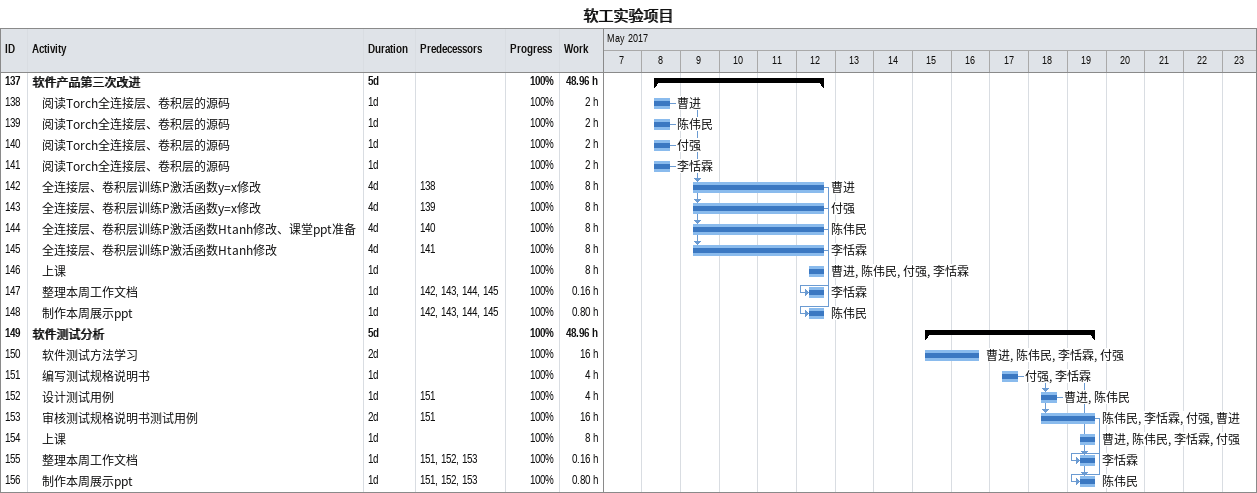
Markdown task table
软工实验项目

| ID | Level | Task | Duration | Start | Finish | Predecessors | Resources | % complete | Work (h) |
|---|---|---|---|---|---|---|---|---|---|
| 137 | 1 | **软件产品第三次改进** | 5d | 2017-05-08 | 2017-05-12 |  |  | 100 | 48.96 |
| 138 | 2 | 阅读Torch全连接层、卷积层的源码 | 1d | 2017-05-08 | 2017-05-08 |  | 曹进 | 100 | 2 |
| 139 | 2 | 阅读Torch全连接层、卷积层的源码 | 1d | 2017-05-08 | 2017-05-08 |  | 陈伟民 | 100 | 2 |
| 140 | 2 | 阅读Torch全连接层、卷积层的源码 | 1d | 2017-05-08 | 2017-05-08 |  | 付强 | 100 | 2 |
| 141 | 2 | 阅读Torch全连接层、卷积层的源码 | 1d | 2017-05-08 | 2017-05-08 |  | 李恬霖 | 100 | 2 |
| 142 | 2 | 全连接层、卷积层训练P激活函数y=x修改 | 4d | 2017-05-09 | 2017-05-12 | 138 | 曹进 | 100 | 8 |
| 143 | 2 | 全连接层、卷积层训练P激活函数y=x修改 | 4d | 2017-05-09 | 2017-05-12 | 139 | 付强 | 100 | 8 |
| 144 | 2 | 全连接层、卷积层训练P激活函数Htanh修改、课堂ppt准备 | 4d | 2017-05-09 | 2017-05-12 | 140 | 陈伟民 | 100 | 8 |
| 145 | 2 | 全连接层、卷积层训练P激活函数Htanh修改 | 4d | 2017-05-09 | 2017-05-12 | 141 | 李恬霖 | 100 | 8 |
| 146 | 2 | 上课 | 1d | 2017-05-12 | 2017-05-12 |  | 曹进, 陈伟民, 付强, 李恬霖 | 100 | 8 |
| 147 | 2 | 整理本周工作文档 | 1d | 2017-05-12 | 2017-05-12 | 142, 143, 144, 145 | 李恬霖 | 100 | 0.16 |
| 148 | 2 | 制作本周展示ppt | 1d | 2017-05-12 | 2017-05-12 | 142, 143, 144, 145 | 陈伟民 | 100 | 0.80 |
| 149 | 1 | **软件测试分析** | 5d | 2017-05-15 | 2017-05-19 |  |  | 100 | 48.96 |
| 150 | 2 | 软件测试方法学习 | 2d | 2017-05-15 | 2017-05-16 |  | 曹进, 陈伟民, 李恬霖, 付强 | 100 | 16 |
| 151 | 2 | 编写测试规格说明书 | 1d | 2017-05-17 | 2017-05-17 |  | 付强, 李恬霖 | 100 | 4 |
| 152 | 2 | 设计测试用例 | 1d | 2017-05-18 | 2017-05-18 | 151 | 曹进, 陈伟民 | 100 | 4 |
| 153 | 2 | 审核测试规格说明书测试用例 | 2d | 2017-05-18 | 2017-05-19 | 151 | 陈伟民, 李恬霖, 付强, 曹进 | 100 | 16 |
| 154 | 2 | 上课 | 1d | 2017-05-19 | 2017-05-19 |  | 曹进, 陈伟民, 李恬霖, 付强 | 100 | 8 |
| 155 | 2 | 整理本周工作文档 | 1d | 2017-05-19 | 2017-05-19 | 151, 152, 153 | 李恬霖 | 100 | 0.16 |
| 156 | 2 | 制作本周展示ppt | 1d | 2017-05-19 | 2017-05-19 | 151, 152, 153 | 陈伟民 | 100 | 0.80 |
